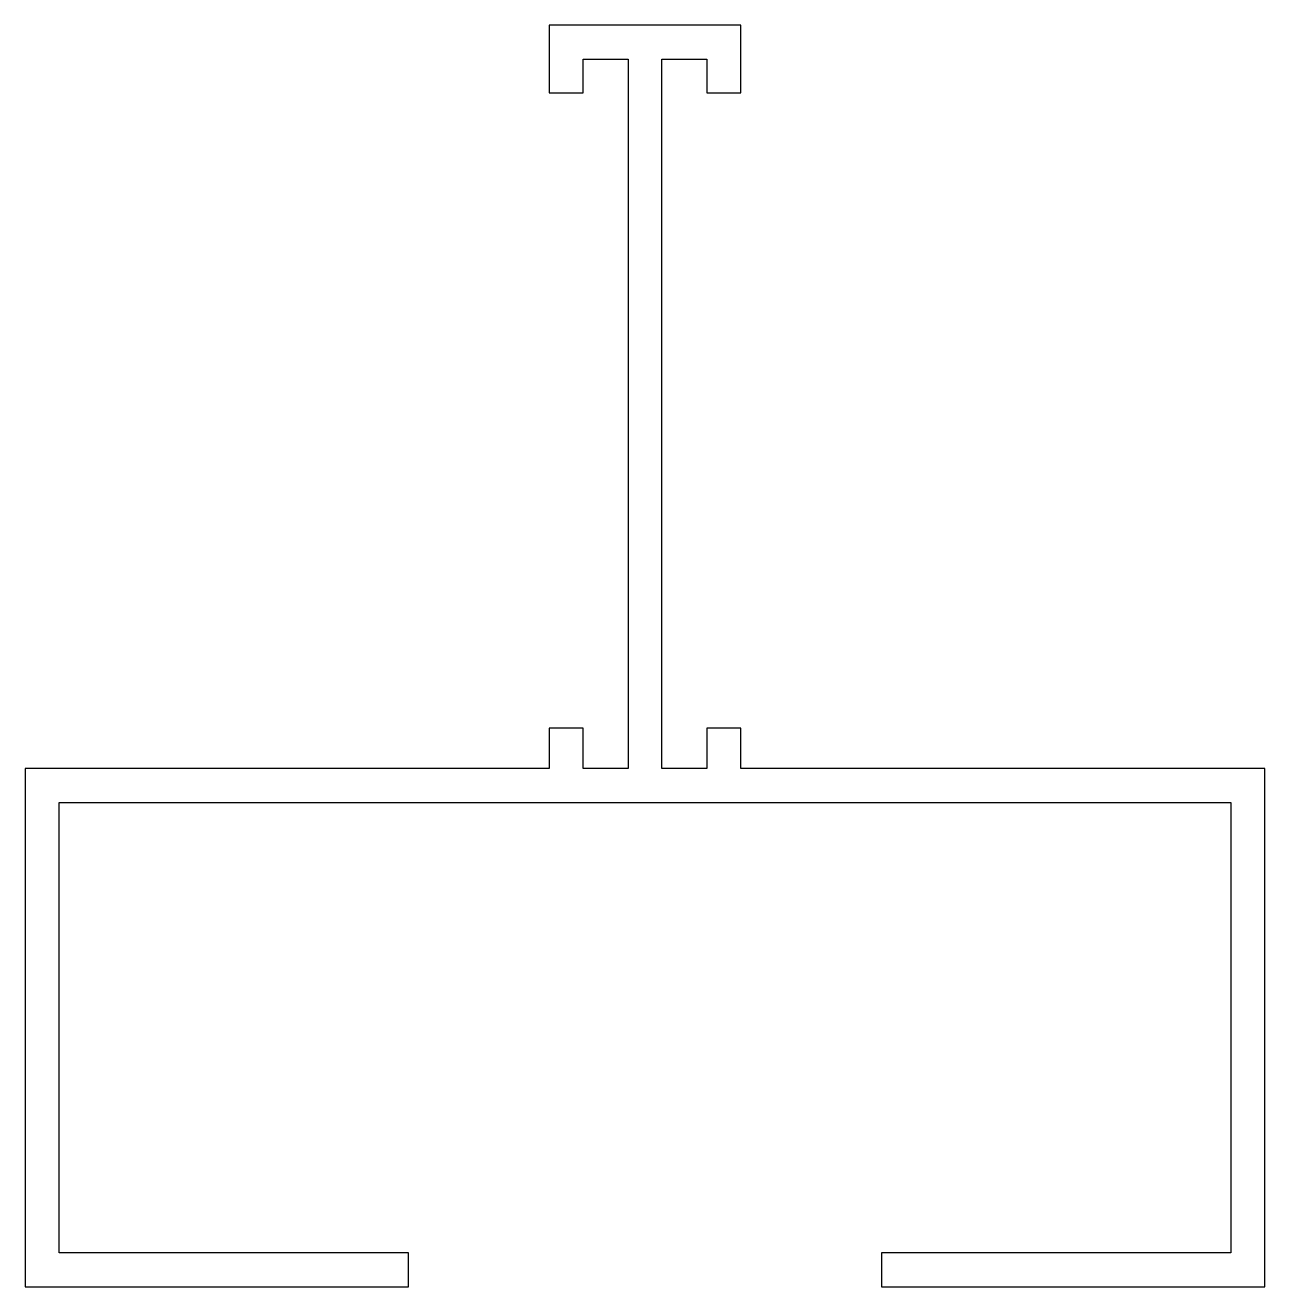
# Model space of a CAD drawing. Extents: x 582.3 to 637.3, y 262.4 to 318.4.
import ezdxf

# ---------------------------------------------------------------- set-up
doc = ezdxf.new("R2010")
doc.units = 0
doc.header["$LTSCALE"] = 15
doc.layers.add('ANA', color=220, linetype='CONTINUOUS')

msp = doc.modelspace()

# ---------------------------------------------------------------- linework, layer by layer
at = {"layer": 'ANA', "color": 0}
msp.add_lwpolyline([(637.347, 262.375), (637.347, 285.375), (614.097, 285.375), (614.097, 287.175), (612.597, 287.175), (612.597, 285.375), (610.597, 285.375), (610.597, 316.875), (612.597, 316.875), (612.597, 315.375), (614.097, 315.375), (614.097, 318.375), (609.847, 318.375), (605.597, 318.375), (605.597, 315.375), (607.097, 315.375), (607.097, 316.875), (609.097, 316.875), (609.097, 285.375), (607.097, 285.375), (607.097, 287.175), (605.597, 287.175), (605.597, 285.375), (582.347, 285.375), (582.347, 262.375), (599.347, 262.375), (599.347, 263.875), (583.847, 263.875), (583.847, 283.875), (609.847, 283.875), (635.847, 283.875), (635.847, 263.875), (620.347, 263.875), (620.347, 262.375)], close=True, dxfattribs=at)

doc.saveas('drawing.dxf')
